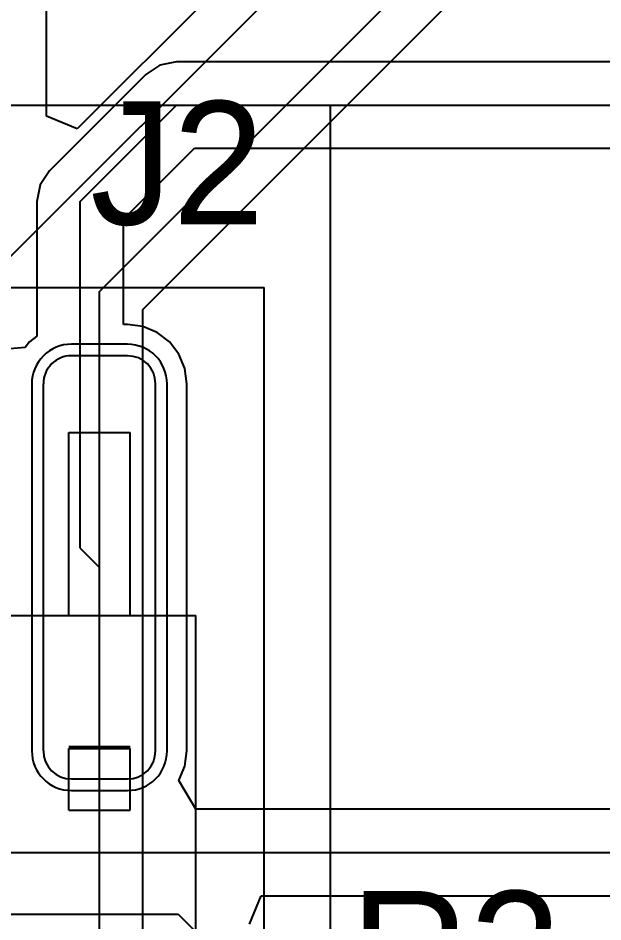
# Model space of a CAD drawing. Header units: millimetres. Extents: x -1.9 to 9.1, y -3.1 to 5.4.
# Drawn here: x 0.5139 to 0.6657, y 0.283 to 0.5176 of the extents above; entities that cross this region are included whole.
import ezdxf

# ---------------------------------------------------------------- set-up
doc = ezdxf.new("R2010")
doc.units = ezdxf.units.MM
doc.header["$MEASUREMENT"] = 0
for name, color, linetype in [('BottomLayer', 5, 'Continuous'), ('Mechanical4', 56, 'Continuous'), ('Mechanical7', 56, 'Continuous'), ('TopLayer', 1, 'Continuous'), ('TopOverlay', 2, 'Continuous'), ('TopPaste', 8, 'Continuous'), ('TopSolder', 216, 'Continuous')]:
    doc.layers.add(name, color=color, linetype=linetype)

# ---------------------------------------------------------------- blocks, each defined once
blk = doc.blocks.new('FTSH_105_01_F_DV_007_K_PLUGOUT_19')
at = {"layer": 'Mechanical4'}
for p in [(-0.16, 0.175), (0.16, -0.2)]:
    blk.add_line(p, (-0.16, -0.2), dxfattribs=at)
at = {"layer": 'Mechanical7'}
for p, q in [((-0.125, 0.06748), (-0.125, -0.06748)), ((-0.09201, -0.01701), (-0.10799, -0.01701)), ((-0.10799, -0.01701), (-0.10799, -0.03299)), ((-0.09201, -0.01701), (-0.09201, -0.03299)), ((-0.09201, -0.03299), (-0.10799, -0.03299)), ((-0.09201, -0.0335), (-0.10799, -0.0335)), ((-0.075, -0.06748), (-0.125, -0.06748)), ((-0.10799, -0.06748), (-0.10799, -0.115)), ((-0.09201, -0.06748), (-0.09201, -0.115)), ((-0.09201, -0.115), (-0.10799, -0.115))]:
    blk.add_line(p, q, dxfattribs=at)
at = {"layer": 'TopLayer'}
for p, q in [((-0.09272, -0.02508), (-0.10728, -0.02508)), ((-0.11457, -0.03236), (-0.11457, -0.12764)), ((-0.08543, -0.12764), (-0.08543, -0.03236)), ((-0.10728, -0.13492), (-0.09272, -0.13492))]:
    blk.add_line(p, q, dxfattribs=at)
for centre, start, end in [((-0.10728, -0.03236), 90, 180), ((-0.09272, -0.03236), 0, 90), ((-0.10728, -0.12764), 180, 270), ((-0.09272, -0.12764), 270, 0)]:
    blk.add_arc(centre, 0.00728, start, end, dxfattribs=at)
at = {"layer": 'TopOverlay'}
for p in [(-0.14272, 0.15268), (-0.05, -0.15268)]:
    blk.add_line(p, (-0.14272, -0.15268), dxfattribs=at)
at = {"layer": 'TopPaste'}
for p, q in [((-0.09272, -0.02508), (-0.10728, -0.02508)), ((-0.11457, -0.03236), (-0.11457, -0.12764)), ((-0.08543, -0.12764), (-0.08543, -0.03236)), ((-0.10728, -0.13492), (-0.09272, -0.13492))]:
    blk.add_line(p, q, dxfattribs=at)
for centre, start, end in [((-0.10728, -0.03236), 90, 180), ((-0.09272, -0.03236), 0, 90), ((-0.10728, -0.12764), 180, 270), ((-0.09272, -0.12764), 270, 0)]:
    blk.add_arc(centre, 0.00728, start, end, dxfattribs=at)
at = {"layer": 'TopSolder'}
for p, q in [((-0.09272, -0.02208), (-0.10728, -0.02208)), ((-0.11757, -0.03236), (-0.11757, -0.12764)), ((-0.08243, -0.12764), (-0.08243, -0.03236)), ((-0.10728, -0.13792), (-0.09272, -0.13792))]:
    blk.add_line(p, q, dxfattribs=at)
for centre, start, end in [((-0.10728, -0.03236), 90, 180), ((-0.09272, -0.03236), 0, 90), ((-0.10728, -0.12764), 180, 270), ((-0.09272, -0.12764), 270, 0)]:
    blk.add_arc(centre, 0.01028, start, end, dxfattribs=at)

msp = doc.modelspace()

# ---------------------------------------------------------------- linework, layer by layer
at = {"layer": 'BottomLayer'}
for p, q in [((0.52122, 0.4921), (0.52122, 0.73847)), ((0.69878, 0.65836), (0.52922, 0.48879)), ((0.51203, 0.45575), (0.71, 0.65371)), ((0.535, 0.4466), (0.73014, 0.64175)), ((0.54622, 0.44196), (0.73807, 0.63382)), ((0.52922, 0.48879), (0.52122, 0.4921)), ((0.535, 0.135), (0.535, 0.4466)), ((0.54622, 0.14908), (0.54622, 0.44196))]:
    msp.add_line(p, q, dxfattribs=at)
at = {"layer": 'TopLayer'}
for p, q in [((0.55071, 0.50536), (0.54707, 0.50293)), ((0.555, 0.50622), (0.55071, 0.50536)), ((0.80789, 0.50622), (0.555, 0.50622)), ((0.54707, 0.50293), (0.52207, 0.47793)), ((0.54707, 0.50293), (0.54707, 0.50293)), ((0.53, 0.47), (0.555, 0.495)), ((0.555, 0.495), (1.055, 0.495)), ((0.54122, 0.46535), (0.55965, 0.48378)), ((0.55965, 0.48378), (1.00948, 0.48378)), ((0.52207, 0.47793), (0.51964, 0.47429)), ((0.51964, 0.47429), (0.51878, 0.47)), ((0.51878, 0.47), (0.51878, 0.47)), ((0.51878, 0.47), (0.51878, 0.43505)), ((0.53, 0.38), (0.53, 0.47)), ((0.54122, 0.43805), (0.54122, 0.46535)), ((0.54228, 0.43805), (0.54122, 0.43805)), ((0.54627, 0.43753), (0.54228, 0.43805)), ((0.54999, 0.43599), (0.54627, 0.43753)), ((0.51878, 0.43505), (0.51682, 0.43354)), ((0.55318, 0.43354), (0.54999, 0.43599)), ((0.51572, 0.43211), (0.50976, 0.43157)), ((0.51682, 0.43354), (0.51572, 0.43211)), ((0.55563, 0.43034), (0.55318, 0.43354)), ((0.55717, 0.42663), (0.55563, 0.43034)), ((0.5577, 0.42264), (0.55717, 0.42663)), ((0.5577, 0.32736), (0.5577, 0.42264)), ((0.53, 0.38), (0.535, 0.375)), ((0.55717, 0.32337), (0.5577, 0.32736)), ((0.55563, 0.31966), (0.55717, 0.32337)), ((0.56001, 0.31222), (0.55563, 0.31966)), ((0.74233, 0.31222), (0.56001, 0.31222)), ((0.34086, 0.301), (1.011, 0.301)), ((0.57393, 0.28239), (0.57699, 0.28978)), ((0.57699, 0.28978), (1.011, 0.28978)), ((0.253, 0.285), (0.55546, 0.285)), ((0.55546, 0.285), (0.625, 0.21546))]:
    msp.add_line(p, q, dxfattribs=at)

# ---------------------------------------------------------------- block references
at = {"rotation": 180}
msp.add_blockref('FTSH_105_01_F_DV_007_K_PLUGOUT_19', (0.435, 0.295), dxfattribs=at)

# ---------------------------------------------------------------- texts
at = {"layer": 'TopOverlay'}
for s, p in [('J2', (0.5326, 0.464)), ('R2', (0.60009, 0.259))]:
    msp.add_text(s, height=0.032, dxfattribs=at).set_placement(p)

doc.saveas('drawing.dxf')
